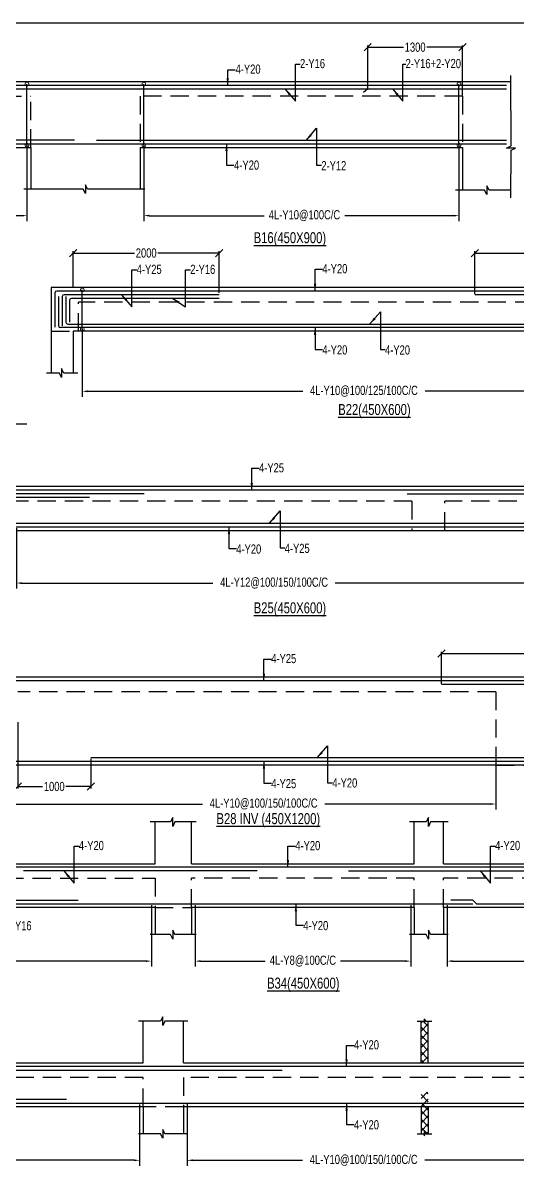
# Model space of a CAD drawing. Header units: millimetres. Extents: x 31347440 to 31744305, y -21457036 to -21063618.
# Drawn here: x 31657017 to 31663781, y -21137578 to -21121868 of the extents above; entities that cross this region are included whole.
import ezdxf

# ---------------------------------------------------------------- set-up
doc = ezdxf.new("R2010")
doc.units = ezdxf.units.MM
doc.header["$LTSCALE"] = 1000
doc.header["$MEASUREMENT"] = 0
doc.header["$PDMODE"] = 3
for name, pattern in [('CONTINOUS', [0]), ('CONTINU', [0]), ('HIDDEN', [0.375, 0.25, -0.125])]:
    doc.linetypes.add(name, pattern=pattern)
for name, color, linetype in [('-S-ARROW', 253, 'Continuous'), ('-S-MISC', 8, 'Continuous'), ('-S-STIRUP', 11, 'Continuous'), ('-STR-BEAM', 7, 'CONTINU'), ('-STR-COLUMN', 5, 'HIDDEN'), ('-STR-REINF', 3, 'Continuous'), ('-STR-RF-DIM', 8, 'CONTINOUS'), ('-STR-TEXT', 6, 'Continuous'), ('S-COL HATCH', 9, 'Continuous'), ('SEC TEXT', 9, 'Continuous'), ('SLAB LINE', 254, 'HIDDEN')]:
    doc.layers.add(name, color=color, linetype=linetype)
doc.styles.add('BEAM-LS', font='romans.shx', dxfattribs={"width": 0.8})
doc.styles.add('SOBHA', font='swisscl.ttf')
doc.styles.add('sobha.sed', font='swisscl.ttf')
doc.dimstyles.new('S-50', dxfattribs={"dimscale": 50, "dimtxt": 2.5, "dimasz": 2, "dimexe": 0.5, "dimexo": 0.25, "dimgap": 0.25, "dimtad": 0, "dimdec": 0, "dimrnd": 0.0005, "dimzin": 0, "dimdsep": 46, "dimtxsty": 'sobha.sed', "dimblk": 'OBLIQUE', "dimcen": 0.09, "dimclrd": 8, "dimclre": 8, "dimclrt": 6, "dimadec": 0, "dimazin": 0, "dimtfac": 1, "dimtdec": 0, "dimtofl": 0, "dimtmove": 2, "dimatfit": 3, "dimfxl": 0.18, "dimtolj": 1, "dimtzin": 0, "dimlwd": -1, "dimlwe": -1, "dimarcsym": 0})
doc.dimstyles.new('S-DIM50', dxfattribs={"dimscale": 50, "dimtxt": 2.5, "dimasz": 1.5, "dimexe": 1.5, "dimexo": 1, "dimgap": 0.5, "dimtad": 0, "dimdec": 0, "dimzin": 0, "dimdsep": 46, "dimtxsty": 'SOBHA', "dimcen": 0.09, "dimclrd": 256, "dimclre": 256, "dimclrt": 6, "dimadec": 5, "dimazin": 0, "dimtfac": 1, "dimtdec": 0, "dimtofl": 0, "dimtmove": 0, "dimatfit": 3, "dimfxl": 0.18, "dimtolj": 1, "dimtzin": 0, "dimlwd": -1, "dimlwe": -1, "dimarcsym": 0})
doc.dimstyles.new('STIRUP', dxfattribs={"dimscale": 50, "dimtxt": 2.5, "dimasz": 2.2, "dimexe": 0, "dimexo": 0, "dimgap": 0.5, "dimtad": 0, "dimdec": 0, "dimzin": 0, "dimdsep": 46, "dimtxsty": 'BEAM-LS', "dimblk": 'DOTSMALL', "dimcen": 0.09, "dimclrd": 256, "dimclre": 256, "dimclrt": 256, "dimadec": 5, "dimazin": 0, "dimtfac": 1, "dimtdec": 0, "dimtofl": 0, "dimtmove": 0, "dimatfit": 3, "dimldrblk": 'DOTSMALL', "dimfxl": 0, "dimfxlon": 1, "dimtolj": 1, "dimtzin": 0, "dimlwd": -1, "dimlwe": -1, "dimarcsym": 0})

# ---------------------------------------------------------------- blocks, each defined once
blk = doc.blocks.new('_OBLIQUE')
at = {"color": 0, "linetype": 'ByBlock'}
blk.add_line((-0.5, -0.5), (0.5, 0.5), dxfattribs=at)
blk = doc.blocks.new('_DotSmall')
at = {"color": 0, "linetype": 'ByBlock', "const_width": 0.5}
blk.add_lwpolyline([(-0.0625, 0, 1), (0.0625, 0, 1)], format="xyb", close=True, dxfattribs=at)
blk = doc.blocks.new('*D13')
at = {"layer": '-S-STIRUP', "ltscale": 100, "transparency": 16777216}
blk.add_line((31657072, -21123541), (31657072, -21122704), dxfattribs=at)
at = {"layer": 'Defpoints', "color": 0, "linetype": 'CONTINU', "ltscale": 100, "transparency": 16777216}
for p in [(31657072, -21122704), (31657072, -21122704), (31657072, -21123541)]:
    blk.add_point(p, dxfattribs=at)
at = {"layer": '-S-STIRUP', "linetype": 'CONTINU', "ltscale": 100, "transparency": 16777216, "xscale": 100, "yscale": 100, "zscale": 100}
for p, rotation in [((31657072, -21122704), 90), ((31657072, -21123541), 270)]:
    blk.add_blockref('_DotSmall', p, dxfattribs=dict(at, rotation=rotation))
blk = doc.blocks.new('*D14')
at = {"layer": '-S-STIRUP', "ltscale": 100, "transparency": 16777216}
blk.add_line((31658672, -21123541), (31658672, -21122704), dxfattribs=at)
at = {"layer": 'Defpoints', "color": 0, "linetype": 'CONTINU', "ltscale": 100, "transparency": 16777216}
for p in [(31658672, -21122704), (31658672, -21122704), (31658672, -21123541)]:
    blk.add_point(p, dxfattribs=at)
at = {"layer": '-S-STIRUP', "linetype": 'CONTINU', "ltscale": 100, "transparency": 16777216, "xscale": 100, "yscale": 100, "zscale": 100}
for p, rotation in [((31658672, -21122704), 90), ((31658672, -21123541), 270)]:
    blk.add_blockref('_DotSmall', p, dxfattribs=dict(at, rotation=rotation))
blk = doc.blocks.new('*D15')
at = {"layer": '-S-STIRUP', "ltscale": 100, "transparency": 16777216}
blk.add_line((31662986, -21123541), (31662986, -21122704), dxfattribs=at)
at = {"layer": 'Defpoints', "color": 0, "linetype": 'CONTINU', "ltscale": 100, "transparency": 16777216}
for p in [(31662986, -21122704), (31662986, -21122704), (31662986, -21123541)]:
    blk.add_point(p, dxfattribs=at)
at = {"layer": '-S-STIRUP', "linetype": 'CONTINU', "ltscale": 100, "transparency": 16777216, "xscale": 100, "yscale": 100, "zscale": 100}
for p, rotation in [((31662986, -21122704), 90), ((31662986, -21123541), 270)]:
    blk.add_blockref('_DotSmall', p, dxfattribs=dict(at, rotation=rotation))
blk = doc.blocks.new('*D8')
at = {"layer": '-STR-RF-DIM', "transparency": 16777216}
for p, q in [((31651170, -21123541), (31651170, -21124580)), ((31657072, -21123541), (31657072, -21124580)), ((31651245, -21124505), (31653194, -21124505)), ((31656997, -21124505), (31654789, -21124505))]:
    blk.add_line(p, q, dxfattribs=at)
for points in [[(31651245, -21124492), (31651245, -21124517), (31651170, -21124505)], [(31656997, -21124492), (31656997, -21124517), (31657072, -21124505)]]:
    blk.add_solid(points, dxfattribs=at)
at = {"layer": 'Defpoints', "color": 0, "transparency": 16777216}
for p in [(31651170, -21123541, 0), (31657072, -21123541, 0), (31651170, -21124505)]:
    blk.add_point(p, dxfattribs=at)
at = {"layer": '-STR-RF-DIM', "color": 6, "transparency": 16777216, "insert": (31653992, -21124505), "char_height": 125, "attachment_point": 5, "style": 'SOBHA'}
blk.add_mtext('\\A1;4L-Y8@100/125/100C/C', dxfattribs=at)
blk = doc.blocks.new('*D7')
at = {"layer": '-STR-RF-DIM', "transparency": 16777216}
for p, q in [((31658672, -21123541), (31658672, -21124580)), ((31662986, -21123541), (31662986, -21124580)), ((31658747, -21124505), (31660317, -21124505)), ((31662911, -21124505), (31661425, -21124505))]:
    blk.add_line(p, q, dxfattribs=at)
for points in [[(31658747, -21124492), (31658747, -21124517), (31658672, -21124505)], [(31662911, -21124492), (31662911, -21124517), (31662986, -21124505)]]:
    blk.add_solid(points, dxfattribs=at)
at = {"layer": 'Defpoints', "color": 0, "transparency": 16777216}
for p in [(31658672, -21123541, 0), (31662986, -21123541, 0), (31662986, -21124505)]:
    blk.add_point(p, dxfattribs=at)
at = {"layer": '-STR-RF-DIM', "color": 6, "transparency": 16777216, "insert": (31660871, -21124505), "char_height": 125, "attachment_point": 5, "style": 'SOBHA'}
blk.add_mtext('\\A1;4L-Y10@100C/C', dxfattribs=at)
blk = doc.blocks.new('*D409')
at = {"layer": '-STR-RF-DIM', "transparency": 16777216}
for p, q in [((31669839, -21134776), (31669839, -21135602)), ((31677014, -21134776), (31677014, -21135602)), ((31669914, -21135527), (31672529, -21135527)), ((31676939, -21135527), (31674203, -21135527))]:
    blk.add_line(p, q, dxfattribs=at)
for points in [[(31669914, -21135515), (31669914, -21135540), (31669839, -21135527)], [(31676939, -21135515), (31676939, -21135540), (31677014, -21135527)]]:
    blk.add_solid(points, dxfattribs=at)
at = {"layer": 'Defpoints', "color": 0, "transparency": 16777216}
for p in [(31669839, -21134776, 0), (31677014, -21134776, 0), (31677014, -21135527)]:
    blk.add_point(p, dxfattribs=at)
at = {"layer": '-STR-RF-DIM', "color": 6, "transparency": 16777216, "insert": (31673366, -21135527), "char_height": 125, "attachment_point": 5, "style": 'SOBHA'}
blk.add_mtext('\\A1;4L-Y12@100/150/100C/C', dxfattribs=at)
blk = doc.blocks.new('*D319')
at = {"color": 8, "transparency": 16777216}
for p, q in [((31661736, -21122759), (31661736, -21122175)), ((31661736, -21122200), (31662227, -21122200)), ((31663036, -21122200), (31662546, -21122200)), ((31663036, -21122859), (31663036, -21122175))]:
    blk.add_line(p, q, dxfattribs=at)
at = {"layer": 'Defpoints', "color": 0, "transparency": 16777216}
for p in [(31661736, -21122200), (31661736, -21122771, 0), (31663036, -21122871, 0)]:
    blk.add_point(p, dxfattribs=at)
at = {"color": 8, "transparency": 16777216, "xscale": 100, "yscale": 100, "zscale": 100, "rotation": 180}
blk.add_blockref('_OBLIQUE', (31661736, -21122200), dxfattribs=at)
at = {"color": 8, "transparency": 16777216, "xscale": 100, "yscale": 100, "zscale": 100}
blk.add_blockref('_OBLIQUE', (31663036, -21122200), dxfattribs=at)
at = {"color": 6, "transparency": 16777216, "insert": (31662386, -21122200), "char_height": 125, "attachment_point": 5, "style": 'sobha.sed'}
blk.add_mtext('\\A1;1300', dxfattribs=at)
blk = doc.blocks.new('*D368')
at = {"layer": '-STR-RF-DIM', "transparency": 16777216}
for p, q in [((31657829, -21126057), (31657829, -21126983)), ((31665079, -21126057), (31665079, -21126983)), ((31657904, -21126908), (31660848, -21126908)), ((31665004, -21126908), (31662522, -21126908))]:
    blk.add_line(p, q, dxfattribs=at)
for points in [[(31657904, -21126896), (31657904, -21126921), (31657829, -21126908)], [(31665004, -21126896), (31665004, -21126921), (31665079, -21126908)]]:
    blk.add_solid(points, dxfattribs=at)
at = {"layer": 'Defpoints', "color": 0, "transparency": 16777216}
for p in [(31657829, -21126057, 0), (31665079, -21126057, 0), (31665079, -21126908)]:
    blk.add_point(p, dxfattribs=at)
at = {"layer": '-STR-RF-DIM', "color": 6, "transparency": 16777216, "insert": (31661685, -21126908), "char_height": 125, "attachment_point": 5, "style": 'SOBHA'}
blk.add_mtext('\\A1;4L-Y10@100/125/100C/C', dxfattribs=at)
blk = doc.blocks.new('*D369')
at = {"layer": '-S-STIRUP', "ltscale": 100, "transparency": 16777216}
blk.add_line((31657829, -21126057), (31657829, -21125521), dxfattribs=at)
at = {"layer": 'Defpoints', "color": 0, "linetype": 'CONTINU', "ltscale": 100, "transparency": 16777216}
for p in [(31657829, -21125521), (31657829, -21125521), (31657829, -21126057)]:
    blk.add_point(p, dxfattribs=at)
at = {"layer": '-S-STIRUP', "linetype": 'CONTINU', "ltscale": 100, "transparency": 16777216, "xscale": 100, "yscale": 100, "zscale": 100}
for p, rotation in [((31657829, -21125521), 90), ((31657829, -21126057), 270)]:
    blk.add_blockref('_DotSmall', p, dxfattribs=dict(at, rotation=rotation))
blk = doc.blocks.new('*D376')
at = {"color": 8, "transparency": 16777216}
for p, q in [((31663204, -21125575), (31663204, -21124991)), ((31663204, -21125016), (31664043, -21125016)), ((31665204, -21125016), (31664365, -21125016)), ((31665204, -21125475), (31665204, -21124991))]:
    blk.add_line(p, q, dxfattribs=at)
at = {"layer": 'Defpoints', "color": 0, "transparency": 16777216}
for p in [(31665204, -21125016), (31663204, -21125588, 0), (31665204, -21125488, 0)]:
    blk.add_point(p, dxfattribs=at)
at = {"color": 8, "transparency": 16777216, "xscale": 100, "yscale": 100, "zscale": 100, "rotation": 180}
blk.add_blockref('_OBLIQUE', (31663204, -21125016), dxfattribs=at)
at = {"color": 8, "transparency": 16777216, "xscale": 100, "yscale": 100, "zscale": 100}
blk.add_blockref('_OBLIQUE', (31665204, -21125016), dxfattribs=at)
at = {"color": 6, "transparency": 16777216, "insert": (31664204, -21125016), "char_height": 125, "attachment_point": 5, "style": 'sobha.sed'}
blk.add_mtext('\\A1;2000', dxfattribs=at)
blk = doc.blocks.new('*D378')
at = {"color": 8, "transparency": 16777216}
for p, q in [((31657704, -21125475), (31657704, -21124991)), ((31657704, -21125016), (31658543, -21125016)), ((31659704, -21125016), (31658865, -21125016)), ((31659704, -21125562), (31659704, -21124991))]:
    blk.add_line(p, q, dxfattribs=at)
at = {"layer": 'Defpoints', "color": 0, "transparency": 16777216}
for p in [(31657704, -21125016), (31657704, -21125488, 0), (31659704, -21125574, 0)]:
    blk.add_point(p, dxfattribs=at)
at = {"color": 8, "transparency": 16777216, "xscale": 100, "yscale": 100, "zscale": 100, "rotation": 180}
blk.add_blockref('_OBLIQUE', (31657704, -21125016), dxfattribs=at)
at = {"color": 8, "transparency": 16777216, "xscale": 100, "yscale": 100, "zscale": 100}
blk.add_blockref('_OBLIQUE', (31659704, -21125016), dxfattribs=at)
at = {"color": 6, "transparency": 16777216, "insert": (31658704, -21125016), "char_height": 125, "attachment_point": 5, "style": 'sobha.sed'}
blk.add_mtext('\\A1;2000', dxfattribs=at)
blk = doc.blocks.new('*D453')
at = {"layer": '-STR-RF-DIM', "transparency": 16777216}
for p, q in [((31716133, -21128278), (31716133, -21129117)), ((31722583, -21128278), (31722583, -21129117)), ((31716208, -21129042), (31718845, -21129042)), ((31722508, -21129042), (31720519, -21129042))]:
    blk.add_line(p, q, dxfattribs=at)
for points in [[(31716208, -21129029), (31716208, -21129054), (31716133, -21129042)], [(31722508, -21129029), (31722508, -21129054), (31722583, -21129042)]]:
    blk.add_solid(points, dxfattribs=at)
at = {"layer": 'Defpoints', "color": 0, "transparency": 16777216}
for p in [(31716133, -21128278, 0), (31722583, -21128278, 0), (31716133, -21129042)]:
    blk.add_point(p, dxfattribs=at)
at = {"layer": '-STR-RF-DIM', "color": 6, "transparency": 16777216, "insert": (31719682, -21129042), "char_height": 125, "attachment_point": 5, "style": 'SOBHA'}
blk.add_mtext('\\A1;4L-Y10@100/150/100C/C', dxfattribs=at)
blk = doc.blocks.new('*D454')
at = {"layer": '-STR-RF-DIM', "transparency": 16777216}
for p, q in [((31723183, -21128278), (31723183, -21129117)), ((31726133, -21128278), (31726133, -21129117)), ((31723258, -21129042), (31724143, -21129042)), ((31726058, -21129042), (31725173, -21129042))]:
    blk.add_line(p, q, dxfattribs=at)
for points in [[(31723258, -21129029), (31723258, -21129054), (31723183, -21129042)], [(31726058, -21129029), (31726058, -21129054), (31726133, -21129042)]]:
    blk.add_solid(points, dxfattribs=at)
at = {"layer": 'Defpoints', "color": 0, "transparency": 16777216}
for p in [(31723183, -21128278, 0), (31726133, -21128278, 0), (31726133, -21129042)]:
    blk.add_point(p, dxfattribs=at)
at = {"layer": '-STR-RF-DIM', "color": 6, "transparency": 16777216, "insert": (31724658, -21129042), "char_height": 125, "attachment_point": 5, "style": 'SOBHA'}
blk.add_mtext('\\A1;4L-Y8@100C/C', dxfattribs=at)
blk = doc.blocks.new('*D455')
at = {"layer": '-STR-RF-DIM', "transparency": 16777216}
for p, q in [((31726633, -21128278), (31726633, -21129117)), ((31732733, -21128275), (31732733, -21129117)), ((31726708, -21129042), (31728625, -21129042)), ((31732658, -21129042), (31730299, -21129042))]:
    blk.add_line(p, q, dxfattribs=at)
for points in [[(31726708, -21129029), (31726708, -21129054), (31726633, -21129042)], [(31732658, -21129029), (31732658, -21129054), (31732733, -21129042)]]:
    blk.add_solid(points, dxfattribs=at)
at = {"layer": 'Defpoints', "color": 0, "transparency": 16777216}
for p in [(31726633, -21128278, 0), (31732733, -21128275, 0), (31726633, -21129042)]:
    blk.add_point(p, dxfattribs=at)
at = {"layer": '-STR-RF-DIM', "color": 6, "transparency": 16777216, "insert": (31729462, -21129042), "char_height": 125, "attachment_point": 5, "style": 'SOBHA'}
blk.add_mtext('\\A1;4L-Y10@100/150/100C/C', dxfattribs=at)
blk = doc.blocks.new('*D458')
at = {"layer": '-STR-RF-DIM', "transparency": 16777216}
for p, q in [((31743834, -21128275), (31743834, -21129117)), ((31750283, -21128278), (31750283, -21129117)), ((31743909, -21129042), (31746210, -21129042)), ((31750208, -21129042), (31747883, -21129042))]:
    blk.add_line(p, q, dxfattribs=at)
for points in [[(31743909, -21129029), (31743909, -21129054), (31743834, -21129042)], [(31750208, -21129029), (31750208, -21129054), (31750283, -21129042)]]:
    blk.add_solid(points, dxfattribs=at)
at = {"layer": 'Defpoints', "color": 0, "transparency": 16777216}
for p in [(31743834, -21128275, 0), (31750283, -21128278, 0), (31750283, -21129042)]:
    blk.add_point(p, dxfattribs=at)
at = {"layer": '-STR-RF-DIM', "color": 6, "transparency": 16777216, "insert": (31747047, -21129042), "char_height": 125, "attachment_point": 5, "style": 'SOBHA'}
blk.add_mtext('\\A1;4L-Y10@100/150/100C/C', dxfattribs=at)
blk = doc.blocks.new('*D459')
at = {"layer": '-STR-RF-DIM', "transparency": 16777216}
for p, q in [((31750933, -21128275), (31750933, -21129117)), ((31755683, -21128278), (31755683, -21129117)), ((31751008, -21129042), (31752514, -21129042)), ((31755608, -21129042), (31754188, -21129042))]:
    blk.add_line(p, q, dxfattribs=at)
for points in [[(31751008, -21129029), (31751008, -21129054), (31750933, -21129042)], [(31755608, -21129029), (31755608, -21129054), (31755683, -21129042)]]:
    blk.add_solid(points, dxfattribs=at)
at = {"layer": 'Defpoints', "color": 0, "transparency": 16777216}
for p in [(31750933, -21128275, 0), (31755683, -21128278, 0), (31755683, -21129042)]:
    blk.add_point(p, dxfattribs=at)
at = {"layer": '-STR-RF-DIM', "color": 6, "transparency": 16777216, "insert": (31753351, -21129042), "char_height": 125, "attachment_point": 5, "style": 'SOBHA'}
blk.add_mtext('\\A1;4L-Y10@100/150/100C/C', dxfattribs=at)
blk = doc.blocks.new('*D393')
at = {"layer": '-STR-RF-DIM', "transparency": 16777216}
for p, q in [((31652773, -21131992), (31652773, -21132631)), ((31663490, -21132022), (31663490, -21132631)), ((31652848, -21132556), (31659475, -21132556)), ((31663415, -21132556), (31661149, -21132556))]:
    blk.add_line(p, q, dxfattribs=at)
for points in [[(31652848, -21132544), (31652848, -21132569), (31652773, -21132556)], [(31663415, -21132544), (31663415, -21132569), (31663490, -21132556)]]:
    blk.add_solid(points, dxfattribs=at)
at = {"layer": 'Defpoints', "color": 0, "transparency": 16777216}
for p in [(31652773, -21131992, 0), (31663490, -21132022, 0), (31652773, -21132556)]:
    blk.add_point(p, dxfattribs=at)
at = {"layer": '-STR-RF-DIM', "color": 6, "transparency": 16777216, "insert": (31660312, -21132556), "char_height": 125, "attachment_point": 5, "style": 'SOBHA'}
blk.add_mtext('\\A1;4L-Y10@100/150/100C/C', dxfattribs=at)
blk = doc.blocks.new('*D402')
at = {"color": 8, "transparency": 16777216}
for p, q in [((31656945, -21131435), (31656945, -21132342)), ((31657945, -21131937), (31657945, -21132342)), ((31656945, -21132317), (31657286, -21132317)), ((31657945, -21132317), (31657605, -21132317))]:
    blk.add_line(p, q, dxfattribs=at)
at = {"layer": 'Defpoints', "color": 0, "transparency": 16777216}
for p in [(31656945, -21131422, 0), (31657945, -21131925, 0), (31657945, -21132317)]:
    blk.add_point(p, dxfattribs=at)
at = {"color": 8, "transparency": 16777216, "xscale": 100, "yscale": 100, "zscale": 100, "rotation": 180}
blk.add_blockref('_OBLIQUE', (31656945, -21132317), dxfattribs=at)
at = {"color": 8, "transparency": 16777216, "xscale": 100, "yscale": 100, "zscale": 100}
blk.add_blockref('_OBLIQUE', (31657945, -21132317), dxfattribs=at)
at = {"color": 6, "transparency": 16777216, "insert": (31657445, -21132317), "char_height": 125, "attachment_point": 5, "style": 'sobha.sed'}
blk.add_mtext('\\A1;1000', dxfattribs=at)
blk = doc.blocks.new('*D431')
at = {"color": 8, "transparency": 16777216}
for p, q in [((31662747, -21130910), (31662747, -21130472)), ((31662747, -21130497), (31664336, -21130497)), ((31666247, -21130497), (31664658, -21130497)), ((31666247, -21130810), (31666247, -21130472))]:
    blk.add_line(p, q, dxfattribs=at)
at = {"layer": 'Defpoints', "color": 0, "transparency": 16777216}
for p in [(31666247, -21130497), (31662747, -21130922, 0), (31666247, -21130822)]:
    blk.add_point(p, dxfattribs=at)
at = {"color": 8, "transparency": 16777216, "xscale": 100, "yscale": 100, "zscale": 100, "rotation": 180}
blk.add_blockref('_OBLIQUE', (31662747, -21130497), dxfattribs=at)
at = {"color": 8, "transparency": 16777216, "xscale": 100, "yscale": 100, "zscale": 100}
blk.add_blockref('_OBLIQUE', (31666247, -21130497), dxfattribs=at)
at = {"color": 6, "transparency": 16777216, "insert": (31664497, -21130497), "char_height": 125, "attachment_point": 5, "style": 'sobha.sed'}
blk.add_mtext('\\A1;3500', dxfattribs=at)
blk = doc.blocks.new('BEAM')
at = {"layer": '-STR-BEAM'}
for p, q in [((31686638.8, -21134206.6, 0), (31657991.8, -21134206.6, 0)), ((31669638.8, -21134806.6, 0), (31677138.8, -21134806.6, 0))]:
    blk.add_line(p, q, dxfattribs=at)
at = {"layer": '-STR-REINF', "ltscale": 10}
for p, q in [((31671588.8, -21134306.6, 0), (31666388.8, -21134306.6, 0)), ((31670838.8, -21134356.6, 0), (31667588.8, -21134356.6, 0)), ((31677810.3, -21134256.6, 0), (31668967.4, -21134256.6, 0)), ((31675188.8, -21134306.6, 0), (31679738.8, -21134306.6, 0)), ((31668738.8, -21134706.6, 0), (31677257, -21134706.6, 0)), ((31668738.8, -21134756.6, 0), (31686513.8, -21134756.6, 0))]:
    blk.add_line(p, q, dxfattribs=at)
at = {"layer": 'SLAB LINE', "color": 8, "linetype": 'HIDDEN', "elevation": 0}
for points in [[(31675253.2, -21134406.6), (31669788.8, -21134406.6)], [(31675253.2, -21134406.6), (31675253.2, -21134806.6), (31675703.2, -21134806.6), (31675703.2, -21134406.6)], [(31677064.3, -21134406.6), (31675703.2, -21134406.6)]]:
    blk.add_lwpolyline(points, dxfattribs=at)
at = {"layer": '-STR-TEXT', "color": 6, "style": 'SOBHA'}
for s, p in [('4-Y25', (31673159.9, -21134011.7, 0)), ('4-Y20', (31672848.3, -21135123.3, 0)), ('4-Y25', (31673511.2, -21135114.4, 0))]:
    blk.add_text(s, height=125, dxfattribs=at).set_placement(p)
at = {"layer": 'SEC TEXT', "color": 4, "linetype": 'ByBlock', "style": 'sobha.sed'}
blk.add_text('%%UB25(450X600)', height=150, rotation=359.98928, dxfattribs=at).set_placement((31673087.6, -21135940.6, 0))
at = {"layer": '-STR-RF-DIM'}
dim = blk.add_linear_dim(base=(31677014.3, -21135527.5, 0), p1=(31669838.8, -21134776.3, 0), p2=(31677014.3, -21134776.3, 0), text='4L-Y12@100/150/100C/C', dimstyle='S-DIM50', override={"dimscale": 1, "dimtxt": 125, "dimasz": 75, "dimexe": 75, "dimexo": 0, "dimgap": 25, "dimsah": 1, "dimcen": 4.5, "dimfxl": 75}, dxfattribs=at)
dim.commit()
dim.dimension.update_dxf_attribs({"geometry": '*D409', "text_midpoint": (31673365.8, -21135527.5, 0), "dimtype": 128})
at = {"layer": '-S-ARROW'}
for points, override in [([(31673059.8, -21134256.6, 0), (31673059.8, -21133956.6, 0), (31673163.2, -21133956.6, 0)], {"dimasz": 2, "dimgap": 0.1, "dimtad": 0}), ([(31673304.9, -21134706.6, 0), (31673447.1, -21134539.4, 0), (31673447.1, -21135046.6, 0), (31673514.6, -21135046.6, 0)], {"dimgap": 0.1}), ([(31672748.2, -21134756, 0), (31672748.2, -21135056, 0), (31672851.6, -21135056, 0)], {"dimasz": 2, "dimgap": 0.1, "dimtad": 0})]:
    blk.add_leader(points, dimstyle='S-50', override=override, dxfattribs=at)
blk = doc.blocks.new('bb')
at = {"layer": 'S-COL HATCH'}
h = blk.add_hatch(dxfattribs=at)
h.set_pattern_fill('ANSI37', color=252, scale=25)
h.set_pattern_definition([(45, (31673325.05, -21351555.004), (-56.1266, 56.1266), []), (135, (31673325.05, -21351555.004), (-56.1266, -56.1266), [])])
h.paths.add_polyline_path([(31754135.5, -21127708.4), (31754135.5, -21127137.5), (31754235.5, -21127137.5), (31754235.5, -21127708.4)])
h = blk.add_hatch(dxfattribs=at)
h.set_pattern_fill('ANSI37', color=252, scale=25)
h.set_pattern_definition([(45, (31673325.05, -21351355.004), (-56.1266, 56.1266), []), (135, (31673325.05, -21351355.004), (-56.1266, -56.1266), [])])
h.paths.add_polyline_path([(31754135.5, -21128108.4), (31754135.5, -21128679.3), (31754235.5, -21128679.3), (31754235.5, -21128108.4)])
at = {"layer": '-S-MISC', "linetype": 'ByBlock', "ltscale": 1000, "elevation": 0}
for points in [[(31723195.4, -21127137.5), (31722905.1, -21127137.9), (31722875.3, -21127197.6), (31722875.3, -21127077.4), (31722845.4, -21127137.9), (31722568.4, -21127137.5)], [(31726645.4, -21127137.5), (31726405.1, -21127137.9), (31726375.3, -21127197.6), (31726375.3, -21127077.4), (31726345.4, -21127137.9), (31726118.4, -21127137.5)], [(31750945.3, -21127137.5), (31750630.1, -21127137.9), (31750600.3, -21127197.6), (31750600.3, -21127077.4), (31750570.4, -21127137.9), (31750268.4, -21127137.5)], [(31754083.9, -21127137.3), (31754168, -21127137.3), (31754182.9, -21127167.1), (31754182.9, -21127107), (31754197.8, -21127137.3), (31754285.5, -21127137.3)], [(31723195.4, -21128679.3), (31722905.1, -21128678.9), (31722875.3, -21128619.2), (31722875.3, -21128739.4), (31722845.4, -21128678.9), (31722568.4, -21128679.3)], [(31726645.4, -21128679.3), (31726405.1, -21128678.9), (31726375.3, -21128619.2), (31726375.3, -21128739.4), (31726345.4, -21128678.9), (31726118.4, -21128679.3)], [(31750945.3, -21128679.3), (31750630.1, -21128678.9), (31750600.3, -21128619.2), (31750600.3, -21128739.4), (31750570.4, -21128678.9), (31750268.4, -21128679.3)], [(31754083.9, -21128679.1), (31754168, -21128679.1), (31754182.9, -21128708.9), (31754182.9, -21128648.8), (31754197.8, -21128679.1), (31754285.5, -21128679.1)]]:
    blk.add_lwpolyline(points, dxfattribs=at)
at = {"layer": '-STR-BEAM'}
for p, q in [((31716082.8, -21127708.4, 0), (31722632.8, -21127708.4, 0)), ((31723132.8, -21127708.4, 0), (31726182.8, -21127708.4, 0)), ((31726582.8, -21127708.4, 0), (31732782.8, -21127708.4, 0)), ((31743783.6, -21127708.4, 0), (31750332.8, -21127708.4, 0)), ((31750882.8, -21127708.4, 0), (31755732.8, -21127708.4, 0)), ((31722632.8, -21128308.4, 0), (31716082.8, -21128308.4, 0)), ((31726182.8, -21128308.4, 0), (31723132.8, -21128308.4, 0)), ((31732782.8, -21128308.4, 0), (31726582.8, -21128308.4, 0)), ((31750332.8, -21128308.4, 0), (31743783.6, -21128308.4, 0)), ((31755732.8, -21128308.4, 0), (31750882.8, -21128308.4, 0))]:
    blk.add_line(p, q, dxfattribs=at)
at = {"layer": '-STR-COLUMN', "linetype": 'Continuous', "ltscale": 10}
for p, q in [((31722632.8, -21127708.4, 0), (31722632.8, -21127137.5, 0)), ((31723132.8, -21127708.4, 0), (31723132.8, -21127137.5, 0)), ((31726182.8, -21127708.4, 0), (31726182.8, -21127137.5, 0)), ((31726582.8, -21127708.4, 0), (31726582.8, -21127137.5, 0)), ((31750332.8, -21127708.4, 0), (31750332.8, -21127137.5, 0)), ((31750882.8, -21127708.4, 0), (31750882.8, -21127137.5, 0)), ((31754135.5, -21127708.4, 0), (31754135.5, -21127137.5, 0)), ((31754235.5, -21127708.4, 0), (31754235.5, -21127137.5, 0)), ((31722632.8, -21128308.4, 0), (31722632.8, -21128679.3, 0)), ((31723132.8, -21128308.4, 0), (31723132.8, -21128679.3, 0)), ((31726182.8, -21128308.4, 0), (31726182.8, -21128679.3, 0)), ((31726582.8, -21128308.4, 0), (31726582.8, -21128679.3, 0)), ((31750332.8, -21128308.4, 0), (31750332.8, -21128679.3, 0)), ((31750882.8, -21128308.4, 0), (31750882.8, -21128679.3, 0)), ((31754135.5, -21128308.4, 0), (31754135.5, -21128679.3, 0)), ((31754235.5, -21128308.4, 0), (31754235.5, -21128679.3, 0))]:
    blk.add_line(p, q, dxfattribs=at)
at = {"layer": '-STR-REINF', "ltscale": 10}
for p, q in [((31756158.8, -21127758.4, 0.1), (31703207.7, -21127758.4, 0)), ((31724032.8, -21127808.4, 0), (31720832.8, -21127808.4, 0)), ((31725282.8, -21127808.4, 0), (31728282.8, -21127808.4, 0)), ((31741484.5, -21127808.4, 0), (31752232.8, -21127808.4, 0)), ((31715182.5, -21128258.4, 0), (31726983.1, -21128258.4, 0)), ((31721582.8, -21128211.1, 0), (31717132.8, -21128211.1, 0)), ((31726983.1, -21128208.7, 0), (31726683.6, -21128208.7, 0)), ((31726983.1, -21128208.7, 0), (31727032.8, -21128258.4, 0)), ((31727032.8, -21128258.4, 0), (31756108.8, -21128258.4, 0)), ((31749282.4, -21128208.4, 0), (31744833.6, -21128208.4, 0))]:
    blk.add_line(p, q, dxfattribs=at)
at = {"layer": 'SLAB LINE', "color": 8, "linetype": 'HIDDEN'}
for p, q in [((31716082.8, -21127908.4, 0), (31722632.8, -21127908.4, 0)), ((31726182.8, -21127908.4, 0), (31723132.8, -21127908.4, 0)), ((31726182.8, -21128308.4, 0), (31726182.8, -21127908.4, 0)), ((31732782.8, -21127908.4, 0), (31726582.8, -21127908.4, 0)), ((31726582.8, -21128308.4, 0), (31726582.8, -21127908.4, 0)), ((31750332.8, -21127908.4, 0), (31743783.6, -21127908.4, 0)), ((31755732.8, -21127908.4, 0), (31750882.8, -21127908.4, 0))]:
    blk.add_line(p, q, dxfattribs=at)
at = {"layer": 'SLAB LINE', "color": 8, "linetype": 'HIDDEN', "elevation": 0}
for points in [[(31722632.8, -21127908.4), (31722632.8, -21128308.4), (31723132.8, -21128308.4), (31723132.8, -21127908.4)], [(31750882.8, -21127908.4), (31750882.8, -21128308.4), (31750332.8, -21128308.4), (31750332.8, -21127908.4)]]:
    blk.add_lwpolyline(points, dxfattribs=at)
at = {"layer": '-STR-TEXT', "color": 6, "style": 'SOBHA'}
for s, p in [('4-Y20', (31721590.8, -21127522.5, 0)), ('4-Y20', (31724553.8, -21127523.7, 0)), ('4-Y20', (31727290.2, -21127522.5, 0)), ('4-Y20', (31753218.3, -21127523.7, 0)), ('2-Y16', (31720601.2, -21128619.9, 0)), ('4-Y20', (31724662.8, -21128618.2, 0)), ('4-Y20', (31753218.3, -21128618.2, 0))]:
    blk.add_text(s, height=125, dxfattribs=at).set_placement(p)
at = {"layer": 'SEC TEXT', "color": 4, "linetype": 'ByBlock', "style": 'sobha.sed'}
blk.add_text('%%UB34(450X600)', height=150, rotation=359.98928, dxfattribs=at).set_placement((31724167.3, -21129417.9, 0))
at = {"layer": '-STR-RF-DIM'}
for base, p1, p2, picture, middle in [((31716132.8, -21129042, 0), (31722582.8, -21128278.1, 0), (31716132.8, -21128278.1, 0), '*D453', (31719682, -21129042, 0)), ((31726632.8, -21129042, 0), (31732732.8, -21128274.8, 0), (31726632.8, -21128278.1, 0), '*D455', (31729462.1, -21129042, 0))]:
    dim = blk.add_linear_dim(base=base, p1=p1, p2=p2, angle=180, text='4L-Y10@100/150/100C/C', dimstyle='S-DIM50', override={"dimscale": 1, "dimtxt": 125, "dimasz": 75, "dimexe": 75, "dimexo": 0, "dimgap": 25, "dimsah": 1, "dimcen": 4.5, "dimfxl": 75}, dxfattribs=at)
    dim.commit()
    dim.dimension.update_dxf_attribs({"geometry": picture, "text_midpoint": middle, "dimtype": 128})
for base, p1, p2, text, picture, middle in [((31726132.8, -21129042, 0), (31723182.8, -21128278.1, 0), (31726132.8, -21128278.1, 0), '4L-Y8@100C/C', '*D454', (31724657.8, -21129042, 0)), ((31750282.8, -21129042, 0), (31743833.6, -21128274.8, 0), (31750282.8, -21128278.1, 0), '4L-Y10@100/150/100C/C', '*D458', (31747046.7, -21129042, 0)), ((31755682.8, -21129042, 0), (31750932.8, -21128274.8, 0), (31755682.8, -21128278.1, 0), '4L-Y10@100/150/100C/C', '*D459', (31753350.9, -21129042, 0))]:
    dim = blk.add_linear_dim(base=base, p1=p1, p2=p2, text=text, dimstyle='S-DIM50', override={"dimscale": 1, "dimtxt": 125, "dimasz": 75, "dimexe": 75, "dimexo": 0, "dimgap": 25, "dimsah": 1, "dimcen": 4.5, "dimfxl": 75}, dxfattribs=at)
    dim.commit()
    dim.dimension.update_dxf_attribs({"geometry": picture, "text_midpoint": middle, "dimtype": 128})
at = {"layer": '-S-ARROW'}
for points in [[(31721384.5, -21127807.3, 0), (31721526.7, -21127974.5, 0), (31721526.7, -21127467.3, 0), (31721594.1, -21127467.3, 0)], [(31724452.3, -21127758.4, 0), (31724452.3, -21127470, 0), (31724555.7, -21127468.6, 0)], [(31727083.9, -21127807.3, 0), (31727226.1, -21127974.5, 0), (31727226.1, -21127467.3, 0), (31727293.6, -21127467.3, 0)], [(31753116.8, -21127758.4, 0), (31753116.8, -21127470, 0), (31753220.2, -21127468.6, 0)], [(31724561.3, -21128261.1, 0), (31724561.3, -21128549.5, 0), (31724664.7, -21128549.5, 0)], [(31753116.8, -21128261.1, 0), (31753116.8, -21128549.5, 0), (31753220.2, -21128550.8, 0)]]:
    blk.add_leader(points, dimstyle='S-50', override={"dimgap": 0.1}, dxfattribs=at)

msp = doc.modelspace()

# ---------------------------------------------------------------- linework, layer by layer
at = {"layer": '-S-MISC', "linetype": 'ByBlock', "ltscale": 1000, "elevation": 0}
for points in [[(31663698, -21124261.9), (31663698.4, -21123609.7), (31663758, -21123579.8), (31663637.9, -21123579.8), (31663698.4, -21123550), (31663698.2, -21122586.1)], [(31658685, -21124142.3), (31657902.3, -21124141.9), (31657872.4, -21124082.2), (31657872.4, -21124202.4), (31657842.6, -21124141.9), (31657026.6, -21124142.3)], [(31663698, -21124156.9), (31663397.1, -21124156.5), (31663367.2, -21124096.9), (31663367.2, -21124217), (31663337.3, -21124156.5), (31662940.6, -21124157)], [(31657766.7, -21126658.4), (31657576.5, -21126658), (31657546.7, -21126598.3), (31657546.7, -21126718.5), (31657516.8, -21126658), (31657339.8, -21126658.4)], [(31657071.5, -21127358.4), (31656881.3, -21127358), (31656851.4, -21127298.3), (31656851.4, -21127418.5), (31656821.6, -21127358), (31656644.6, -21127358.4)]]:
    msp.add_lwpolyline(points, dxfattribs=at)
at = {"layer": '-STR-BEAM'}
for p, q in [((31663698.2, -21122671.4, 0), (31644794.4, -21122671.4)), ((31651120.4, -21123571.4, 0), (31657122.4, -21123571.4, 0)), ((31658622.4, -21123571.4, 0), (31663036.4, -21123571.4, 0)), ((31669731.1, -21125487.5, 0), (31657404.2, -21125487.5, 0)), ((31665204.2, -21126087.5, 0), (31657704.2, -21126087.5, 0)), ((31666546.7, -21130822.3, 0), (31644548.2, -21130822.3, 0)), ((31666246.7, -21132022.3, 0), (31652648.2, -21132022.3, 0))]:
    msp.add_line(p, q, dxfattribs=at)
at = {"layer": '-STR-BEAM', "elevation": 0}
msp.add_lwpolyline([(31679606.4, -21150567.8), (31644306.4, -21150567.8), (31644306.4, -21121867.8), (31679606.4, -21121867.8)], close=True, dxfattribs=at)
at = {"layer": '-STR-COLUMN', "linetype": 'Continuous', "ltscale": 10}
for p, q in [((31657122.4, -21123571.4, 0), (31657122.4, -21124142.3, 0)), ((31658622.4, -21123571.4, 0), (31658622.4, -21124142.3, 0)), ((31663036.4, -21123571.4, 0), (31663036.4, -21124156.9, 0)), ((31657404.2, -21125487.5, 0), (31657404.2, -21126658.4, 0)), ((31657704.2, -21126087.5, 0), (31657704.2, -21126658.4, 0))]:
    msp.add_line(p, q, dxfattribs=at)
at = {"layer": '-STR-REINF', "ltscale": 10}
for p, q in [((31663636.4, -21122721.4, 0), (31644859.4, -21122721.4, 0)), ((31653020.4, -21122771.4, 0), (31659922.4, -21122771.4, 0)), ((31659922.4, -21122771.4, 0), (31663636.4, -21122771.4, 0)), ((31661736.4, -21122771.4, 0), (31661680, -21122819.3)), ((31644909.4, -21123521.4, 0), (31663636.4, -21123521.4, 0)), ((31657722.4, -21123471.4, 0), (31650520.4, -21123471.4, 0)), ((31658022.4, -21123471.4, 0), (31663636.4, -21123471.4, 0)), ((31657454.2, -21125562.5, 0), (31657454.2, -21126030.3, 0)), ((31670006.1, -21125537.5, 0), (31657479.2, -21125537.5, 0)), ((31659704.2, -21125587.5, 0), (31657579.2, -21125587.5, 0)), ((31666654.2, -21125587.5, 0), (31663204.2, -21125587.5, 0)), ((31657504.2, -21125612.5, 0), (31657504.2, -21126012.5, 0)), ((31657554.2, -21125612.5, 0), (31657554.2, -21126012.5, 0)), ((31657604.2, -21125612.5, 0), (31657604.2, -21125962.5, 0)), ((31657654.2, -21125662.5, 0), (31657654.2, -21125962.5, 0)), ((31659704.2, -21125637.5, 0), (31657679.2, -21125637.5, 0)), ((31669956.1, -21126037.5, 0), (31657529.2, -21126037.5, 0)), ((31657629.2, -21125987.5, 0), (31665129.2, -21125987.5, 0)), ((31666471.7, -21130872.3, 0), (31644673.2, -21130872.3, 0)), ((31666329.4, -21130922.3, 0), (31662746.7, -21130922.3, 0)), ((31666421.7, -21131975, 0), (31644623.2, -21131975, 0)), ((31666370, -21131925, 0), (31657945.2, -21131925, 0))]:
    msp.add_line(p, q, dxfattribs=at)
at = {"layer": '-STR-REINF', "ltscale": 10, "extrusion": (-3.02465e-10, -5.61337e-08, 1)}
msp.add_arc((31657479.2, -21125562.5, 1.2), 25, 90, 180, dxfattribs=at)
at = {"layer": '-STR-REINF', "ltscale": 10, "extrusion": (-3.02465e-10, -1.69611e-07, 1)}
msp.add_arc((31657579.2, -21125612.5, 3.6), 25, 90, 180, dxfattribs=at)
at = {"layer": '-STR-REINF', "ltscale": 10, "extrusion": (-3.02465e-10, 1.70821e-07, 1)}
msp.add_arc((31657679.2, -21125662.5, -3.6), 25, 90, 180, dxfattribs=at)
at = {"layer": '-STR-REINF', "ltscale": 10, "extrusion": (-7.9234e-12, 1.88308e-08, 1)}
msp.add_arc((31657529.2, -21126012.5, -0.4), 25, 180, 270, dxfattribs=at)
at = {"layer": '-STR-REINF', "ltscale": 10, "extrusion": (-2.13197e-10, 1.73401e-08, 1)}
msp.add_arc((31657629.2, -21125962.5, -0.4), 25, 180, 270, dxfattribs=at)
at = {"layer": 'SLAB LINE', "color": 8, "linetype": 'HIDDEN'}
for p, q in [((31651120.4, -21122871.4, 0), (31657122.4, -21122871.4, 0)), ((31657122.4, -21123571.4, 0), (31657122.4, -21122871.4, 0)), ((31658622.4, -21122871.4, 0), (31658622.4, -21123571.4, 0)), ((31663036.4, -21122871.4, 0), (31663036.4, -21123571.4, 0)), ((31665129.2, -21125687.5, 0), (31657779.2, -21125687.5, 0)), ((31663490, -21131022.3, 0), (31656945.2, -21131022.3, 0))]:
    msp.add_line(p, q, dxfattribs=at)
at = {"layer": 'SLAB LINE', "color": 8, "linetype": 'HIDDEN', "elevation": 0}
for points in [[(31663036.4, -21122871.4), (31658622.4, -21122871.4)], [(31657404.2, -21126087.5), (31657779.2, -21126087.5), (31657779.2, -21125687.5)], [(31663490, -21131022.3), (31663490, -21132022.3), (31663990, -21132022.3), (31663990, -21131022.3)]]:
    msp.add_lwpolyline(points, dxfattribs=at)

# ---------------------------------------------------------------- block references
at = {"color": 1}
msp.add_blockref('BEAM', (-12911.1, 5994.3, 0), dxfattribs=at)
at = {"color": 251}
for p in [(-63808.3, -5664, 0), (-91669.3, -8389.9, 0)]:
    msp.add_blockref('bb', p, dxfattribs=at)

# ---------------------------------------------------------------- texts
at = {"layer": '-STR-TEXT', "color": 6, "style": 'SOBHA'}
for s, p in [('2-Y16', (31660810.1, -21122485.5, 0)), ('2-Y16+2-Y20', (31662255, -21122485.5, 0)), ('2-Y12', (31661101.2, -21123883, 0)), ('4-Y25', (31658573.4, -21125301.6, 0)), ('2-Y16', (31659307.4, -21125301.6, 0)), ('4-Y20', (31661116, -21125292.7, 0)), ('4-Y20', (31661116, -21126403.8, 0)), ('4-Y20', (31661973.8, -21126405.3, 0)), ('4-Y25', (31660416.2, -21130627.4, 0)), ('4-Y25', (31660416.2, -21132339, 0)), ('4-Y20', (31661251.9, -21132329.9, 0))]:
    msp.add_text(s, height=125, dxfattribs=at).set_placement(p)
at = {"layer": '-STR-TEXT', "color": 6, "char_height": 125, "style": 'SOBHA'}
for insert, attachment_point in [((31659927.9, -21122437.1, 0), 1), ((31659907.8, -21123877.7, 0), 7)]:
    msp.add_mtext('\\A1;4-Y20', dxfattribs=dict(at, insert=insert, attachment_point=attachment_point))
at = {"layer": 'SEC TEXT', "color": 4, "linetype": 'ByBlock', "style": 'sobha.sed'}
for s, p in [('%%UB16(450X900)', (31660175.3, -21124880.9, 0)), ('%%UB22(450X600)', (31661333, -21127232, 0)), ('%%UB28 INV (450X1200)', (31659666.6, -21132830.8, 0))]:
    msp.add_text(s, height=150, rotation=359.98928, dxfattribs=at).set_placement(p)

# ---------------------------------------------------------------- dimensions: what is measured, and where the dimension line sits
at = {"layer": '-S-STIRUP', "linetype": 'CONTINU', "ltscale": 100}
for base, p1, p2, picture, middle in [((31657072.4, -21122704.4, 0), (31657072.4, -21123541.1, 0), (31657072.4, -21122704.4, 0), '*D13', (31657072.4, -21123122.7, 0)), ((31658672.4, -21122704.4, 0), (31658672.4, -21123541.1, 0), (31658672.4, -21122704.4, 0), '*D14', (31658672.4, -21123122.7, 0)), ((31662986.4, -21122704.4, 0), (31662986.4, -21123541.1, 0), (31662986.4, -21122704.4, 0), '*D15', (31662986.4, -21123122.7, 0)), ((31657829.2, -21125520.5, 0), (31657829.2, -21126057.2, 0), (31657829.2, -21125520.5, 0), '*D369', (31657829.2, -21125788.9, 0))]:
    dim = msp.add_linear_dim(base=base, p1=p1, p2=p2, angle=90, text=' ', dimstyle='STIRUP', override={"dimasz": 2}, dxfattribs=at)
    dim.commit()
    dim.dimension.update_dxf_attribs({"geometry": picture, "text_midpoint": middle})
at = {"layer": '-STR-RF-DIM'}
for base, p1, p2, text, picture, middle in [((31651170.4, -21124505, 0), (31657072.4, -21123541.1, 0), (31651170.4, -21123541.1, 0), '4L-Y8@100/125/100C/C', '*D8', (31653991.5, -21124505, 0)), ((31652773.2, -21132556.2, 0), (31663490, -21132022.3, 0), (31652773.2, -21131992, 0), '4L-Y10@100/150/100C/C', '*D393', (31660311.7, -21132556.2, 0))]:
    dim = msp.add_linear_dim(base=base, p1=p1, p2=p2, angle=180, text=text, dimstyle='S-DIM50', override={"dimscale": 1, "dimtxt": 125, "dimasz": 75, "dimexe": 75, "dimexo": 0, "dimgap": 25, "dimsah": 1, "dimcen": 4.5, "dimfxl": 75}, dxfattribs=at)
    dim.commit()
    dim.dimension.update_dxf_attribs({"geometry": picture, "text_midpoint": middle, "dimtype": 160})
for base, p1, p2, text, picture, middle in [((31662986.4, -21124505, 0), (31658672.4, -21123541.1, 0), (31662986.4, -21123541.1, 0), '4L-Y10@100C/C', '*D7', (31660870.8, -21124505, 0)), ((31665079.2, -21126908.4, 0), (31657829.2, -21126057.2, 0), (31665079.2, -21126057.2, 0), '4L-Y10@100/125/100C/C', '*D368', (31661685.1, -21126908.4, 0))]:
    dim = msp.add_linear_dim(base=base, p1=p1, p2=p2, text=text, dimstyle='S-DIM50', override={"dimscale": 1, "dimtxt": 125, "dimasz": 75, "dimexe": 75, "dimexo": 0, "dimgap": 25, "dimsah": 1, "dimcen": 4.5, "dimfxl": 75}, dxfattribs=at)
    dim.commit()
    dim.dimension.update_dxf_attribs({"geometry": picture, "text_midpoint": middle, "dimtype": 160})
at = {"color": 1}
dim = msp.add_linear_dim(base=(31661736.4, -21122200, 0), p1=(31663036.4, -21122871.4, 0), p2=(31661736.4, -21122771.4, 0), dimstyle='S-50', override={"dimclrd": 8}, dxfattribs=at)
dim.commit()
dim.dimension.update_dxf_attribs({"geometry": '*D319', "text_midpoint": (31662386.4, -21122200, 0)})
dim = msp.add_linear_dim(base=(31657704.2, -21125016.1, 0), p1=(31659704.2, -21125574.5, 0), p2=(31657704.2, -21125487.5, 0), angle=180, dimstyle='S-50', dxfattribs=at)
dim.commit()
dim.dimension.update_dxf_attribs({"geometry": '*D378', "text_midpoint": (31658704.2, -21125016.1, 0)})
for base, p1, p2, picture, middle in [((31665204.2, -21125016.1, 0), (31663204.2, -21125587.5, 0), (31665204.2, -21125487.5, 0), '*D376', (31664204.2, -21125016.1, 0)), ((31666246.7, -21130496.8, 0), (31662746.7, -21130922.3, 0), (31666246.7, -21130822.3, 0), '*D431', (31664496.7, -21130496.8, 0)), ((31657945.2, -21132316.5, 0), (31656945.2, -21131422.3, 0), (31657945.2, -21131925, 0), '*D402', (31657445.2, -21132316.5, 0))]:
    dim = msp.add_linear_dim(base=base, p1=p1, p2=p2, dimstyle='S-50', dxfattribs=at)
    dim.commit()
    dim.dimension.update_dxf_attribs({"geometry": picture, "text_midpoint": middle})

# ---------------------------------------------------------------- leaders
at = {"layer": '-S-ARROW'}
for points, override in [([(31660603.8, -21122770.3, 0), (31660746.1, -21122937.6, 0), (31660746.1, -21122430.3, 0), (31660813.5, -21122430.3, 0)], {"dimgap": 0.1}), ([(31662078.2, -21122771.4, 0), (31662217.4, -21122937.6, 0), (31662217.4, -21122430.3, 0), (31662258.3, -21122430.3, 0)], {"dimgap": 0.1}), ([(31660894.8, -21123475.1, 0), (31661037.1, -21123307.9, 0), (31661037.1, -21123815.2, 0), (31661104.5, -21123815.2, 0)], {"dimgap": 0.1}), ([(31658367.1, -21125586.5, 0), (31658509.3, -21125753.7, 0), (31658509.3, -21125246.4, 0), (31658576.8, -21125246.4, 0)], {"dimgap": 0.1}), ([(31659067.9, -21125637.5, 0), (31659243.3, -21125753.7, 0), (31659243.3, -21125246.4, 0), (31659310.7, -21125246.4, 0)], {"dimgap": 0.1}), ([(31661015.9, -21125537.5, 0), (31661015.9, -21125237.5, 0), (31661119.3, -21125237.5, 0)], {"dimasz": 2, "dimgap": 0.1, "dimtad": 0}), ([(31661767.5, -21125987, 0), (31661909.7, -21125819.8, 0), (31661909.7, -21126337.5, 0), (31661977.2, -21126337.5, 0)], {"dimgap": 0.1}), ([(31661015.9, -21126036.5, 0), (31661015.9, -21126336.5, 0), (31661119.3, -21126336.5, 0)], {"dimasz": 2, "dimgap": 0.1, "dimtad": 0}), ([(31660316.2, -21130872.3, 0), (31660316.2, -21130572.3, 0), (31660419.6, -21130572.3, 0)], {"dimasz": 2, "dimgap": 0.1, "dimtad": 0}), ([(31661045.6, -21131924.9, 0), (31661187.8, -21131757.7, 0), (31661187.8, -21132264.9, 0), (31661255.2, -21132264.9, 0)], {"dimgap": 0.1}), ([(31660316.2, -21131971.7, 0), (31660316.2, -21132271.7, 0), (31660419.6, -21132271.7, 0)], {"dimasz": 2, "dimgap": 0.1, "dimtad": 0})]:
    msp.add_leader(points, dimstyle='S-50', override=override, dxfattribs=at)
at = {"layer": '-S-ARROW', "annotation_type": 0, "has_hookline": 1, "hookline_direction": 1, "text_width": 355.3}
for points in [[(31659819.5, -21122721.4, 0), (31659819.5, -21122508.6, 0), (31659922.9, -21122507.2, 0)], [(31659803.7, -21123521.4, 0), (31659803.7, -21123815.2, 0), (31659902.8, -21123815.2, 0)]]:
    msp.add_leader(points, dimstyle='S-50', override={"dimasz": 2, "dimgap": 0.1, "dimtad": 0}, dxfattribs=at)

doc.saveas('drawing.dxf')
